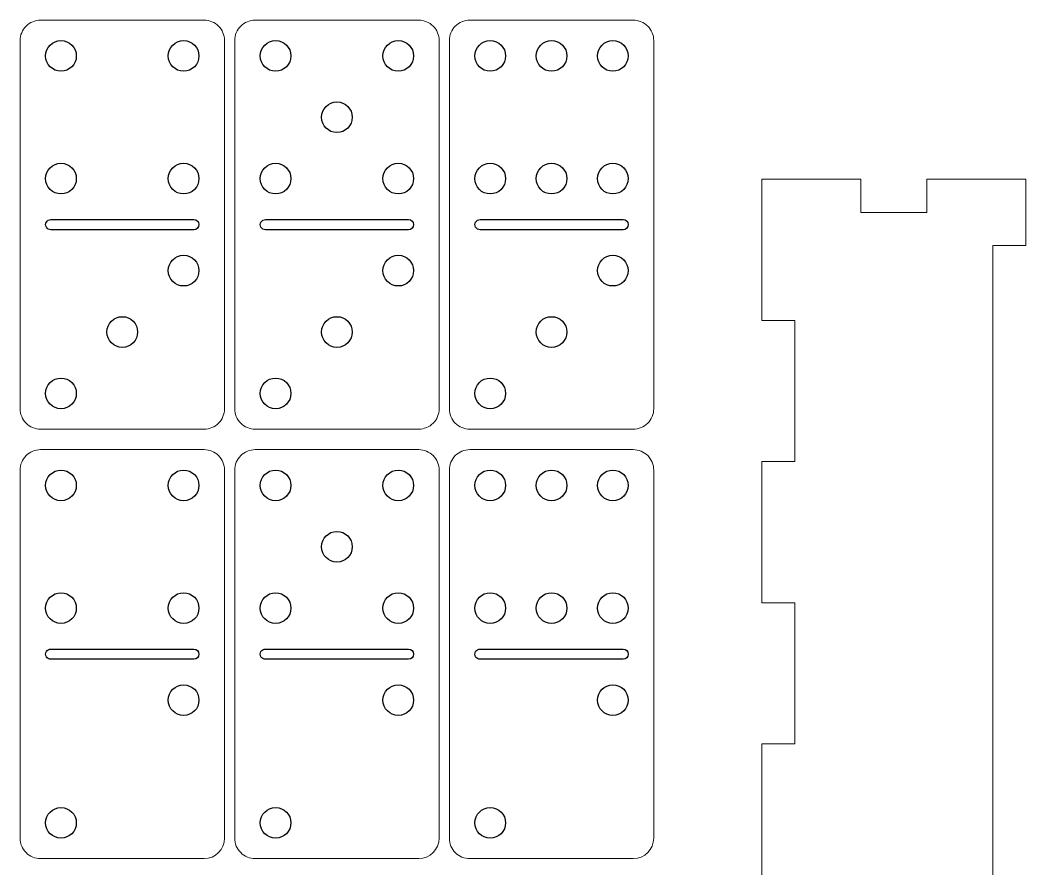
# Model space of a CAD drawing. Header units: centimetres. Extents: x -30.3 to -12, y -16.2 to 22.8.
# Drawn here: x -21.86 to -12.02, y 14.41 to 22.71 of the extents above; entities that cross this region are included whole.
import ezdxf

# ---------------------------------------------------------------- set-up
doc = ezdxf.new("R2010")
doc.units = ezdxf.units.CM
doc.header["$MEASUREMENT"] = 0
doc.layers.add('Default', color=7, linetype='Continuous')
doc.layers.add('Layer 1', color=7, linetype='Continuous')

msp = doc.modelspace()

# ---------------------------------------------------------------- linework, layer by layer
at = {"layer": 'Default', "lineweight": 9}
for points in [[(-21.65994, 22.71329), (-21.71299, 22.71329), (-21.76386, 22.69222), (-21.80137, 22.65472), (-21.80137, 22.65472), (-21.83887, 22.61721), (-21.85995, 22.56634), (-21.85995, 22.51329)], [(-19.85995, 22.51329), (-19.85995, 22.56634), (-19.88102, 22.61721), (-19.91852, 22.65472), (-19.91852, 22.65472), (-19.95603, 22.69222), (-20.0069, 22.71329), (-20.05995, 22.71329)], [(-19.55995, 22.71329), (-19.61299, 22.71329), (-19.66386, 22.69222), (-19.70137, 22.65472), (-19.70137, 22.65472), (-19.73887, 22.61721), (-19.75995, 22.56634), (-19.75995, 22.51329)], [(-17.75995, 22.51329), (-17.75995, 22.56634), (-17.78102, 22.61721), (-17.81852, 22.65472), (-17.81852, 22.65472), (-17.85603, 22.69222), (-17.9069, 22.71329), (-17.95995, 22.71329)], [(-17.45995, 22.71329), (-17.51299, 22.71329), (-17.56386, 22.69222), (-17.60137, 22.65472), (-17.60137, 22.65472), (-17.63887, 22.61721), (-17.65995, 22.56634), (-17.65995, 22.51329)], [(-15.65995, 22.51329), (-15.65995, 22.56634), (-15.68102, 22.61721), (-15.71852, 22.65472), (-15.71852, 22.65472), (-15.75603, 22.69222), (-15.8069, 22.71329), (-15.85995, 22.71329)], [(-21.85995, 18.9133), (-21.85995, 18.86026), (-21.83887, 18.80939), (-21.80137, 18.77188), (-21.80137, 18.77188), (-21.76386, 18.73438), (-21.71299, 18.7133), (-21.65994, 18.7133)], [(-20.05995, 18.7133), (-20.0069, 18.7133), (-19.95603, 18.73438), (-19.91852, 18.77188), (-19.91852, 18.77188), (-19.88102, 18.80939), (-19.85995, 18.86026), (-19.85995, 18.9133)], [(-19.75995, 18.9133), (-19.75995, 18.86026), (-19.73887, 18.80939), (-19.70137, 18.77188), (-19.70137, 18.77188), (-19.66386, 18.73438), (-19.61299, 18.7133), (-19.55995, 18.7133)], [(-17.95995, 18.7133), (-17.9069, 18.7133), (-17.85603, 18.73438), (-17.81852, 18.77188), (-17.81852, 18.77188), (-17.78102, 18.80939), (-17.75995, 18.86026), (-17.75995, 18.9133)], [(-17.65995, 18.9133), (-17.65995, 18.86026), (-17.63887, 18.80939), (-17.60137, 18.77188), (-17.60137, 18.77188), (-17.56386, 18.73438), (-17.51299, 18.7133), (-17.45995, 18.7133)], [(-15.85995, 18.7133), (-15.8069, 18.7133), (-15.75603, 18.73438), (-15.71852, 18.77188), (-15.71852, 18.77188), (-15.68102, 18.80939), (-15.65995, 18.86026), (-15.65995, 18.9133)], [(-21.65994, 18.5133), (-21.71299, 18.5133), (-21.76386, 18.49223), (-21.80137, 18.45473), (-21.80137, 18.45473), (-21.83887, 18.41722), (-21.85995, 18.36635), (-21.85995, 18.3133)], [(-19.85995, 18.3133), (-19.85995, 18.36635), (-19.88102, 18.41722), (-19.91852, 18.45473), (-19.91852, 18.45473), (-19.95603, 18.49223), (-20.0069, 18.5133), (-20.05995, 18.5133)], [(-19.55995, 18.5133), (-19.61299, 18.5133), (-19.66386, 18.49223), (-19.70137, 18.45473), (-19.70137, 18.45473), (-19.73887, 18.41722), (-19.75995, 18.36635), (-19.75995, 18.3133)], [(-17.75995, 18.3133), (-17.75995, 18.36635), (-17.78102, 18.41722), (-17.81852, 18.45473), (-17.81852, 18.45473), (-17.85603, 18.49223), (-17.9069, 18.5133), (-17.95995, 18.5133)], [(-17.45995, 18.5133), (-17.51299, 18.5133), (-17.56386, 18.49223), (-17.60137, 18.45473), (-17.60137, 18.45473), (-17.63887, 18.41722), (-17.65995, 18.36635), (-17.65995, 18.3133)], [(-15.65995, 18.3133), (-15.65995, 18.36635), (-15.68102, 18.41722), (-15.71852, 18.45473), (-15.71852, 18.45473), (-15.75603, 18.49223), (-15.8069, 18.5133), (-15.85995, 18.5133)], [(-21.85995, 14.7133), (-21.85995, 14.66026), (-21.83887, 14.60939), (-21.80137, 14.57188), (-21.80137, 14.57188), (-21.76386, 14.53438), (-21.71299, 14.5133), (-21.65994, 14.5133)], [(-19.75995, 14.7133), (-19.75995, 14.66026), (-19.73887, 14.60939), (-19.70137, 14.57188), (-19.70137, 14.57188), (-19.66386, 14.53438), (-19.61299, 14.5133), (-19.55995, 14.5133)], [(-17.65995, 14.7133), (-17.65995, 14.66026), (-17.63887, 14.60939), (-17.60137, 14.57188), (-17.60137, 14.57188), (-17.56386, 14.53438), (-17.51299, 14.5133), (-17.45995, 14.5133)]]:
    msp.add_open_spline(points, degree=3, knots=[0, 0, 0, 0, 0.3333333, 0.3333333, 0.3333333, 0.3333333, 1, 1, 1, 1], dxfattribs=at)
for points in [[(-21.85994, 18.9133), (-21.85994, 18.9133), (-21.85994, 22.51329), (-21.85994, 22.51329)], [(-19.85995, 22.51329), (-19.85995, 22.51329), (-19.85995, 18.9133), (-19.85995, 18.9133)], [(-19.75995, 18.9133), (-19.75995, 18.9133), (-19.75995, 22.51329), (-19.75995, 22.51329)], [(-17.75995, 22.51329), (-17.75995, 22.51329), (-17.75995, 18.9133), (-17.75995, 18.9133)], [(-17.65995, 18.9133), (-17.65995, 18.9133), (-17.65995, 22.51329), (-17.65995, 22.51329)], [(-15.65995, 22.51329), (-15.65995, 22.51329), (-15.65995, 18.9133), (-15.65995, 18.9133)], [(-20.05995, 18.7133), (-20.05995, 18.7133), (-21.65994, 18.7133), (-21.65994, 18.7133)], [(-17.95995, 18.7133), (-17.95995, 18.7133), (-19.55995, 18.7133), (-19.55995, 18.7133)], [(-15.85995, 18.7133), (-15.85995, 18.7133), (-17.45995, 18.7133), (-17.45995, 18.7133)], [(-21.65994, 18.5133), (-21.65994, 18.5133), (-20.05995, 18.5133), (-20.05995, 18.5133)], [(-19.55995, 18.5133), (-19.55995, 18.5133), (-17.95995, 18.5133), (-17.95995, 18.5133)], [(-17.45995, 18.5133), (-17.45995, 18.5133), (-15.85995, 18.5133), (-15.85995, 18.5133)], [(-21.85994, 14.7133), (-21.85994, 14.7133), (-21.85994, 18.3133), (-21.85994, 18.3133)], [(-19.85995, 18.3133), (-19.85995, 18.3133), (-19.85995, 14.7133), (-19.85995, 14.7133)], [(-19.75995, 14.7133), (-19.75995, 14.7133), (-19.75995, 18.3133), (-19.75995, 18.3133)], [(-17.75995, 18.3133), (-17.75995, 18.3133), (-17.75995, 14.7133), (-17.75995, 14.7133)], [(-17.65995, 14.7133), (-17.65995, 14.7133), (-17.65995, 18.3133), (-17.65995, 18.3133)], [(-15.65995, 18.3133), (-15.65995, 18.3133), (-15.65995, 14.7133), (-15.65995, 14.7133)], [(-20.05995, 14.5133), (-19.94949, 14.5133), (-19.85995, 14.60285), (-19.85995, 14.7133)], [(-17.95995, 14.5133), (-17.84949, 14.5133), (-17.75995, 14.60285), (-17.75995, 14.7133)], [(-15.85995, 14.5133), (-15.74949, 14.5133), (-15.65995, 14.60285), (-15.65995, 14.7133)], [(-20.05995, 14.5133), (-20.05995, 14.5133), (-21.65994, 14.5133), (-21.65994, 14.5133)], [(-17.95995, 14.5133), (-17.95995, 14.5133), (-19.55995, 14.5133), (-19.55995, 14.5133)], [(-15.85995, 14.5133), (-15.85995, 14.5133), (-17.45995, 14.5133), (-17.45995, 14.5133)]]:
    msp.add_open_spline(points, degree=3, dxfattribs=at)
at = {"layer": 'Layer 1', "color": 250, "lineweight": 9}
for points in [[(-21.65994, 22.71329), (-21.65994, 22.71329), (-20.15994, 22.71329), (-20.15994, 22.71329)], [(-20.15994, 22.71329), (-20.15994, 22.71329), (-20.05995, 22.71329), (-20.05995, 22.71329)], [(-19.55995, 22.71329), (-19.55995, 22.71329), (-17.95995, 22.71329), (-17.95995, 22.71329)], [(-17.45995, 22.71329), (-17.45995, 22.71329), (-15.85995, 22.71329), (-15.85995, 22.71329)]]:
    msp.add_open_spline(points, degree=3, dxfattribs=at)
at = {"layer": 'Layer 1', "color": 250}
for points, knots in [([(-21.60994, 22.3633), (-21.60995, 22.28045), (-21.54279, 22.2133), (-21.45995, 22.21329), (-21.45995, 22.21329), (-21.3771, 22.21329), (-21.30995, 22.28045), (-21.30994, 22.36329), (-21.30994, 22.36329), (-21.30994, 22.44614), (-21.3771, 22.51329), (-21.45994, 22.51329), (-21.45994, 22.51329), (-21.54279, 22.5133), (-21.60994, 22.44614), (-21.60994, 22.3633)], [0, 0, 0, 0, 0.2, 0.2, 0.2, 0.2, 0.4, 0.4, 0.4, 0.4, 0.6, 0.6, 0.6, 0.6, 1, 1, 1, 1]), ([(-20.40994, 22.3633), (-20.40995, 22.28045), (-20.34279, 22.2133), (-20.25995, 22.21329), (-20.25995, 22.21329), (-20.1771, 22.21329), (-20.10995, 22.28045), (-20.10995, 22.36329), (-20.10995, 22.36329), (-20.10995, 22.44614), (-20.1771, 22.51329), (-20.25994, 22.51329), (-20.25994, 22.51329), (-20.34279, 22.5133), (-20.40994, 22.44614), (-20.40994, 22.3633)], [0, 0, 0, 0, 0.2, 0.2, 0.2, 0.2, 0.4, 0.4, 0.4, 0.4, 0.6, 0.6, 0.6, 0.6, 1, 1, 1, 1]), ([(-19.50994, 22.3633), (-19.50995, 22.28045), (-19.44279, 22.2133), (-19.35995, 22.21329), (-19.35995, 22.21329), (-19.2771, 22.21329), (-19.20995, 22.28045), (-19.20995, 22.36329), (-19.20995, 22.36329), (-19.20995, 22.44614), (-19.2771, 22.51329), (-19.35994, 22.51329), (-19.35994, 22.51329), (-19.44279, 22.5133), (-19.50994, 22.44614), (-19.50994, 22.3633)], [0, 0, 0, 0, 0.2, 0.2, 0.2, 0.2, 0.4, 0.4, 0.4, 0.4, 0.6, 0.6, 0.6, 0.6, 1, 1, 1, 1]), ([(-18.30994, 22.3633), (-18.30995, 22.28045), (-18.24279, 22.2133), (-18.15995, 22.21329), (-18.15995, 22.21329), (-18.0771, 22.21329), (-18.00995, 22.28045), (-18.00995, 22.36329), (-18.00995, 22.36329), (-18.00995, 22.44614), (-18.0771, 22.51329), (-18.15994, 22.51329), (-18.15994, 22.51329), (-18.24279, 22.5133), (-18.30994, 22.44614), (-18.30994, 22.3633)], [0, 0, 0, 0, 0.2, 0.2, 0.2, 0.2, 0.4, 0.4, 0.4, 0.4, 0.6, 0.6, 0.6, 0.6, 1, 1, 1, 1]), ([(-17.40994, 22.3633), (-17.40995, 22.28045), (-17.34279, 22.2133), (-17.25995, 22.21329), (-17.25995, 22.21329), (-17.1771, 22.21329), (-17.10995, 22.28045), (-17.10995, 22.36329), (-17.10995, 22.36329), (-17.10995, 22.44614), (-17.1771, 22.51329), (-17.25994, 22.51329), (-17.25994, 22.51329), (-17.34279, 22.5133), (-17.40994, 22.44614), (-17.40994, 22.3633)], [0, 0, 0, 0, 0.2, 0.2, 0.2, 0.2, 0.4, 0.4, 0.4, 0.4, 0.6, 0.6, 0.6, 0.6, 1, 1, 1, 1]), ([(-16.80994, 22.3633), (-16.80995, 22.28045), (-16.74279, 22.2133), (-16.65995, 22.21329), (-16.65995, 22.21329), (-16.5771, 22.21329), (-16.50995, 22.28045), (-16.50995, 22.36329), (-16.50995, 22.36329), (-16.50995, 22.44614), (-16.5771, 22.51329), (-16.65994, 22.51329), (-16.65994, 22.51329), (-16.74279, 22.5133), (-16.80994, 22.44614), (-16.80994, 22.3633)], [0, 0, 0, 0, 0.2, 0.2, 0.2, 0.2, 0.4, 0.4, 0.4, 0.4, 0.6, 0.6, 0.6, 0.6, 1, 1, 1, 1]), ([(-16.20994, 22.3633), (-16.20995, 22.28045), (-16.14279, 22.2133), (-16.05995, 22.21329), (-16.05995, 22.21329), (-15.9771, 22.21329), (-15.90995, 22.28045), (-15.90995, 22.36329), (-15.90995, 22.36329), (-15.90995, 22.44614), (-15.9771, 22.51329), (-16.05994, 22.51329), (-16.05994, 22.51329), (-16.14279, 22.5133), (-16.20994, 22.44614), (-16.20994, 22.3633)], [0, 0, 0, 0, 0.2, 0.2, 0.2, 0.2, 0.4, 0.4, 0.4, 0.4, 0.6, 0.6, 0.6, 0.6, 1, 1, 1, 1]), ([(-18.90994, 21.7633), (-18.90995, 21.68045), (-18.84279, 21.6133), (-18.75995, 21.61329), (-18.75995, 21.61329), (-18.6771, 21.61329), (-18.60995, 21.68045), (-18.60995, 21.76329), (-18.60995, 21.76329), (-18.60995, 21.84614), (-18.6771, 21.91329), (-18.75994, 21.91329), (-18.75994, 21.91329), (-18.84279, 21.9133), (-18.90994, 21.84614), (-18.90994, 21.7633)], [0, 0, 0, 0, 0.2, 0.2, 0.2, 0.2, 0.4, 0.4, 0.4, 0.4, 0.6, 0.6, 0.6, 0.6, 1, 1, 1, 1]), ([(-21.60994, 21.1633), (-21.60995, 21.08045), (-21.54279, 21.0133), (-21.45995, 21.01329), (-21.45995, 21.01329), (-21.3771, 21.01329), (-21.30995, 21.08045), (-21.30994, 21.16329), (-21.30994, 21.16329), (-21.30994, 21.24614), (-21.3771, 21.31329), (-21.45994, 21.31329), (-21.45994, 21.31329), (-21.54279, 21.3133), (-21.60994, 21.24614), (-21.60994, 21.1633)], [0, 0, 0, 0, 0.2, 0.2, 0.2, 0.2, 0.4, 0.4, 0.4, 0.4, 0.6, 0.6, 0.6, 0.6, 1, 1, 1, 1]), ([(-20.40994, 21.1633), (-20.40995, 21.08045), (-20.34279, 21.0133), (-20.25995, 21.01329), (-20.25995, 21.01329), (-20.1771, 21.01329), (-20.10995, 21.08045), (-20.10995, 21.16329), (-20.10995, 21.16329), (-20.10995, 21.24614), (-20.1771, 21.31329), (-20.25994, 21.31329), (-20.25994, 21.31329), (-20.34279, 21.3133), (-20.40994, 21.24614), (-20.40994, 21.1633)], [0, 0, 0, 0, 0.2, 0.2, 0.2, 0.2, 0.4, 0.4, 0.4, 0.4, 0.6, 0.6, 0.6, 0.6, 1, 1, 1, 1]), ([(-19.50994, 21.1633), (-19.50995, 21.08045), (-19.44279, 21.0133), (-19.35995, 21.01329), (-19.35995, 21.01329), (-19.2771, 21.01329), (-19.20995, 21.08045), (-19.20995, 21.16329), (-19.20995, 21.16329), (-19.20995, 21.24614), (-19.2771, 21.31329), (-19.35994, 21.31329), (-19.35994, 21.31329), (-19.44279, 21.3133), (-19.50994, 21.24614), (-19.50994, 21.1633)], [0, 0, 0, 0, 0.2, 0.2, 0.2, 0.2, 0.4, 0.4, 0.4, 0.4, 0.6, 0.6, 0.6, 0.6, 1, 1, 1, 1]), ([(-18.30994, 21.1633), (-18.30995, 21.08045), (-18.24279, 21.0133), (-18.15995, 21.01329), (-18.15995, 21.01329), (-18.0771, 21.01329), (-18.00995, 21.08045), (-18.00995, 21.16329), (-18.00995, 21.16329), (-18.00995, 21.24614), (-18.0771, 21.31329), (-18.15994, 21.31329), (-18.15994, 21.31329), (-18.24279, 21.3133), (-18.30994, 21.24614), (-18.30994, 21.1633)], [0, 0, 0, 0, 0.2, 0.2, 0.2, 0.2, 0.4, 0.4, 0.4, 0.4, 0.6, 0.6, 0.6, 0.6, 1, 1, 1, 1]), ([(-17.40994, 21.1633), (-17.40995, 21.08045), (-17.34279, 21.0133), (-17.25995, 21.01329), (-17.25995, 21.01329), (-17.1771, 21.01329), (-17.10995, 21.08045), (-17.10995, 21.16329), (-17.10995, 21.16329), (-17.10995, 21.24614), (-17.1771, 21.31329), (-17.25994, 21.31329), (-17.25994, 21.31329), (-17.34279, 21.3133), (-17.40994, 21.24614), (-17.40994, 21.1633)], [0, 0, 0, 0, 0.2, 0.2, 0.2, 0.2, 0.4, 0.4, 0.4, 0.4, 0.6, 0.6, 0.6, 0.6, 1, 1, 1, 1]), ([(-16.80994, 21.1633), (-16.80995, 21.08045), (-16.74279, 21.0133), (-16.65995, 21.01329), (-16.65995, 21.01329), (-16.5771, 21.01329), (-16.50995, 21.08045), (-16.50995, 21.16329), (-16.50995, 21.16329), (-16.50995, 21.24614), (-16.5771, 21.31329), (-16.65994, 21.31329), (-16.65994, 21.31329), (-16.74279, 21.3133), (-16.80994, 21.24614), (-16.80994, 21.1633)], [0, 0, 0, 0, 0.2, 0.2, 0.2, 0.2, 0.4, 0.4, 0.4, 0.4, 0.6, 0.6, 0.6, 0.6, 1, 1, 1, 1]), ([(-16.20994, 21.1633), (-16.20995, 21.08045), (-16.14279, 21.0133), (-16.05995, 21.01329), (-16.05995, 21.01329), (-15.9771, 21.01329), (-15.90995, 21.08045), (-15.90995, 21.16329), (-15.90995, 21.16329), (-15.90995, 21.24614), (-15.9771, 21.31329), (-16.05994, 21.31329), (-16.05994, 21.31329), (-16.14279, 21.3133), (-16.20994, 21.24614), (-16.20994, 21.1633)], [0, 0, 0, 0, 0.2, 0.2, 0.2, 0.2, 0.4, 0.4, 0.4, 0.4, 0.6, 0.6, 0.6, 0.6, 1, 1, 1, 1]), ([(-21.55994, 20.6633), (-21.55994, 20.6633), (-20.15995, 20.6633), (-20.15995, 20.6633), (-20.15995, 20.6633), (-20.13233, 20.6633), (-20.10995, 20.68569), (-20.10995, 20.7133), (-20.10995, 20.7133), (-20.10994, 20.74091), (-20.13233, 20.76329), (-20.15995, 20.76329), (-20.15995, 20.76329), (-20.15995, 20.76329), (-21.55994, 20.76329), (-21.55994, 20.76329), (-21.55994, 20.76329), (-21.57781, 20.76329), (-21.59431, 20.75377), (-21.60325, 20.73829), (-21.60325, 20.73829), (-21.61218, 20.72282), (-21.61218, 20.70378), (-21.60325, 20.6883), (-21.60325, 20.6883), (-21.59431, 20.67283), (-21.57781, 20.6633), (-21.55994, 20.6633)], [0, 0, 0, 0, 0.125, 0.125, 0.125, 0.125, 0.25, 0.25, 0.25, 0.25, 0.375, 0.375, 0.375, 0.375, 0.5, 0.5, 0.5, 0.5, 0.625, 0.625, 0.625, 0.625, 0.75, 0.75, 0.75, 0.75, 1, 1, 1, 1]), ([(-19.45995, 20.6633), (-19.45995, 20.6633), (-18.05995, 20.6633), (-18.05995, 20.6633), (-18.05995, 20.6633), (-18.03233, 20.6633), (-18.00995, 20.68569), (-18.00995, 20.7133), (-18.00995, 20.7133), (-18.00994, 20.74091), (-18.03233, 20.76329), (-18.05995, 20.76329), (-18.05995, 20.76329), (-18.05995, 20.76329), (-19.45995, 20.76329), (-19.45995, 20.76329), (-19.45995, 20.76329), (-19.47781, 20.76329), (-19.49431, 20.75377), (-19.50325, 20.73829), (-19.50325, 20.73829), (-19.51218, 20.72282), (-19.51218, 20.70378), (-19.50325, 20.6883), (-19.50325, 20.6883), (-19.49431, 20.67283), (-19.47781, 20.6633), (-19.45995, 20.6633)], [0, 0, 0, 0, 0.125, 0.125, 0.125, 0.125, 0.25, 0.25, 0.25, 0.25, 0.375, 0.375, 0.375, 0.375, 0.5, 0.5, 0.5, 0.5, 0.625, 0.625, 0.625, 0.625, 0.75, 0.75, 0.75, 0.75, 1, 1, 1, 1]), ([(-17.35995, 20.6633), (-17.35995, 20.6633), (-15.95995, 20.6633), (-15.95995, 20.6633), (-15.95995, 20.6633), (-15.93233, 20.6633), (-15.90995, 20.68569), (-15.90995, 20.7133), (-15.90995, 20.7133), (-15.90994, 20.74091), (-15.93233, 20.76329), (-15.95995, 20.76329), (-15.95995, 20.76329), (-15.95995, 20.76329), (-17.35995, 20.76329), (-17.35995, 20.76329), (-17.35995, 20.76329), (-17.37781, 20.76329), (-17.39431, 20.75377), (-17.40325, 20.73829), (-17.40325, 20.73829), (-17.41218, 20.72282), (-17.41218, 20.70378), (-17.40325, 20.6883), (-17.40325, 20.6883), (-17.39431, 20.67283), (-17.37781, 20.6633), (-17.35995, 20.6633)], [0, 0, 0, 0, 0.125, 0.125, 0.125, 0.125, 0.25, 0.25, 0.25, 0.25, 0.375, 0.375, 0.375, 0.375, 0.5, 0.5, 0.5, 0.5, 0.625, 0.625, 0.625, 0.625, 0.75, 0.75, 0.75, 0.75, 1, 1, 1, 1]), ([(-20.40994, 20.26331), (-20.40995, 20.18046), (-20.34279, 20.11331), (-20.25995, 20.1133), (-20.25995, 20.1133), (-20.1771, 20.1133), (-20.10995, 20.18046), (-20.10995, 20.2633), (-20.10995, 20.2633), (-20.10995, 20.34615), (-20.1771, 20.4133), (-20.25994, 20.4133), (-20.25994, 20.4133), (-20.34279, 20.41331), (-20.40994, 20.34615), (-20.40994, 20.26331)], [0, 0, 0, 0, 0.2, 0.2, 0.2, 0.2, 0.4, 0.4, 0.4, 0.4, 0.6, 0.6, 0.6, 0.6, 1, 1, 1, 1]), ([(-18.30994, 20.26331), (-18.30995, 20.18046), (-18.24279, 20.11331), (-18.15995, 20.1133), (-18.15995, 20.1133), (-18.0771, 20.1133), (-18.00995, 20.18046), (-18.00995, 20.2633), (-18.00995, 20.2633), (-18.00995, 20.34615), (-18.0771, 20.4133), (-18.15994, 20.4133), (-18.15994, 20.4133), (-18.24279, 20.41331), (-18.30994, 20.34615), (-18.30994, 20.26331)], [0, 0, 0, 0, 0.2, 0.2, 0.2, 0.2, 0.4, 0.4, 0.4, 0.4, 0.6, 0.6, 0.6, 0.6, 1, 1, 1, 1]), ([(-16.20994, 20.26331), (-16.20995, 20.18046), (-16.14279, 20.11331), (-16.05995, 20.1133), (-16.05995, 20.1133), (-15.9771, 20.1133), (-15.90995, 20.18046), (-15.90995, 20.2633), (-15.90995, 20.2633), (-15.90995, 20.34615), (-15.9771, 20.4133), (-16.05994, 20.4133), (-16.05994, 20.4133), (-16.14279, 20.41331), (-16.20994, 20.34615), (-16.20994, 20.26331)], [0, 0, 0, 0, 0.2, 0.2, 0.2, 0.2, 0.4, 0.4, 0.4, 0.4, 0.6, 0.6, 0.6, 0.6, 1, 1, 1, 1]), ([(-21.00994, 19.66331), (-21.00995, 19.58046), (-20.94279, 19.51331), (-20.85995, 19.5133), (-20.85995, 19.5133), (-20.7771, 19.5133), (-20.70995, 19.58046), (-20.70994, 19.6633), (-20.70994, 19.6633), (-20.70994, 19.74615), (-20.7771, 19.8133), (-20.85994, 19.8133), (-20.85994, 19.8133), (-20.94279, 19.81331), (-21.00994, 19.74615), (-21.00994, 19.66331)], [0, 0, 0, 0, 0.2, 0.2, 0.2, 0.2, 0.4, 0.4, 0.4, 0.4, 0.6, 0.6, 0.6, 0.6, 1, 1, 1, 1]), ([(-18.90994, 19.66331), (-18.90995, 19.58046), (-18.84279, 19.51331), (-18.75995, 19.5133), (-18.75995, 19.5133), (-18.6771, 19.5133), (-18.60995, 19.58046), (-18.60995, 19.6633), (-18.60995, 19.6633), (-18.60995, 19.74615), (-18.6771, 19.8133), (-18.75994, 19.8133), (-18.75994, 19.8133), (-18.84279, 19.81331), (-18.90994, 19.74615), (-18.90994, 19.66331)], [0, 0, 0, 0, 0.2, 0.2, 0.2, 0.2, 0.4, 0.4, 0.4, 0.4, 0.6, 0.6, 0.6, 0.6, 1, 1, 1, 1]), ([(-16.80994, 19.66331), (-16.80995, 19.58046), (-16.74279, 19.51331), (-16.65995, 19.5133), (-16.65995, 19.5133), (-16.5771, 19.5133), (-16.50995, 19.58046), (-16.50995, 19.6633), (-16.50995, 19.6633), (-16.50995, 19.74615), (-16.5771, 19.8133), (-16.65994, 19.8133), (-16.65994, 19.8133), (-16.74279, 19.81331), (-16.80994, 19.74615), (-16.80994, 19.66331)], [0, 0, 0, 0, 0.2, 0.2, 0.2, 0.2, 0.4, 0.4, 0.4, 0.4, 0.6, 0.6, 0.6, 0.6, 1, 1, 1, 1]), ([(-21.45994, 19.2133), (-21.54279, 19.21331), (-21.60994, 19.14615), (-21.60994, 19.06331), (-21.60994, 19.06331), (-21.60995, 18.98046), (-21.54279, 18.91331), (-21.45995, 18.9133), (-21.45995, 18.9133), (-21.3771, 18.9133), (-21.30995, 18.98046), (-21.30994, 19.0633), (-21.30994, 19.0633), (-21.30994, 19.14615), (-21.3771, 19.2133), (-21.45994, 19.2133)], [0, 0, 0, 0, 0.2, 0.2, 0.2, 0.2, 0.4, 0.4, 0.4, 0.4, 0.6, 0.6, 0.6, 0.6, 1, 1, 1, 1]), ([(-19.50994, 19.06331), (-19.50995, 18.98046), (-19.44279, 18.91331), (-19.35995, 18.9133), (-19.35995, 18.9133), (-19.2771, 18.9133), (-19.20995, 18.98046), (-19.20995, 19.0633), (-19.20995, 19.0633), (-19.20995, 19.14615), (-19.2771, 19.2133), (-19.35994, 19.2133), (-19.35994, 19.2133), (-19.44279, 19.21331), (-19.50994, 19.14615), (-19.50994, 19.06331)], [0, 0, 0, 0, 0.2, 0.2, 0.2, 0.2, 0.4, 0.4, 0.4, 0.4, 0.6, 0.6, 0.6, 0.6, 1, 1, 1, 1]), ([(-17.40994, 19.06331), (-17.40995, 18.98046), (-17.34279, 18.91331), (-17.25995, 18.9133), (-17.25995, 18.9133), (-17.1771, 18.9133), (-17.10995, 18.98046), (-17.10995, 19.0633), (-17.10995, 19.0633), (-17.10995, 19.14615), (-17.1771, 19.2133), (-17.25994, 19.2133), (-17.25994, 19.2133), (-17.34279, 19.21331), (-17.40994, 19.14615), (-17.40994, 19.06331)], [0, 0, 0, 0, 0.2, 0.2, 0.2, 0.2, 0.4, 0.4, 0.4, 0.4, 0.6, 0.6, 0.6, 0.6, 1, 1, 1, 1]), ([(-21.60994, 18.16331), (-21.60995, 18.08046), (-21.54279, 18.01331), (-21.45995, 18.0133), (-21.45995, 18.0133), (-21.3771, 18.0133), (-21.30995, 18.08046), (-21.30994, 18.1633), (-21.30994, 18.1633), (-21.30994, 18.24615), (-21.3771, 18.3133), (-21.45994, 18.3133), (-21.45994, 18.3133), (-21.54279, 18.31331), (-21.60994, 18.24615), (-21.60994, 18.16331)], [0, 0, 0, 0, 0.2, 0.2, 0.2, 0.2, 0.4, 0.4, 0.4, 0.4, 0.6, 0.6, 0.6, 0.6, 1, 1, 1, 1]), ([(-20.40994, 18.16331), (-20.40995, 18.08046), (-20.34279, 18.01331), (-20.25995, 18.0133), (-20.25995, 18.0133), (-20.1771, 18.0133), (-20.10995, 18.08046), (-20.10995, 18.1633), (-20.10995, 18.1633), (-20.10995, 18.24615), (-20.1771, 18.3133), (-20.25994, 18.3133), (-20.25994, 18.3133), (-20.34279, 18.31331), (-20.40994, 18.24615), (-20.40994, 18.16331)], [0, 0, 0, 0, 0.2, 0.2, 0.2, 0.2, 0.4, 0.4, 0.4, 0.4, 0.6, 0.6, 0.6, 0.6, 1, 1, 1, 1]), ([(-19.50994, 18.16331), (-19.50995, 18.08046), (-19.44279, 18.01331), (-19.35995, 18.0133), (-19.35995, 18.0133), (-19.2771, 18.0133), (-19.20995, 18.08046), (-19.20995, 18.1633), (-19.20995, 18.1633), (-19.20995, 18.24615), (-19.2771, 18.3133), (-19.35994, 18.3133), (-19.35994, 18.3133), (-19.44279, 18.31331), (-19.50994, 18.24615), (-19.50994, 18.16331)], [0, 0, 0, 0, 0.2, 0.2, 0.2, 0.2, 0.4, 0.4, 0.4, 0.4, 0.6, 0.6, 0.6, 0.6, 1, 1, 1, 1]), ([(-18.15994, 18.3133), (-18.24279, 18.31331), (-18.30994, 18.24615), (-18.30994, 18.16331), (-18.30994, 18.16331), (-18.30995, 18.08046), (-18.24279, 18.01331), (-18.15995, 18.0133), (-18.15995, 18.0133), (-18.0771, 18.0133), (-18.00995, 18.08046), (-18.00995, 18.1633), (-18.00995, 18.1633), (-18.00995, 18.24615), (-18.0771, 18.3133), (-18.15994, 18.3133)], [0, 0, 0, 0, 0.2, 0.2, 0.2, 0.2, 0.4, 0.4, 0.4, 0.4, 0.6, 0.6, 0.6, 0.6, 1, 1, 1, 1]), ([(-17.40994, 18.16331), (-17.40995, 18.08046), (-17.34279, 18.01331), (-17.25995, 18.0133), (-17.25995, 18.0133), (-17.1771, 18.0133), (-17.10995, 18.08046), (-17.10995, 18.1633), (-17.10995, 18.1633), (-17.10995, 18.24615), (-17.1771, 18.3133), (-17.25994, 18.3133), (-17.25994, 18.3133), (-17.34279, 18.31331), (-17.40994, 18.24615), (-17.40994, 18.16331)], [0, 0, 0, 0, 0.2, 0.2, 0.2, 0.2, 0.4, 0.4, 0.4, 0.4, 0.6, 0.6, 0.6, 0.6, 1, 1, 1, 1]), ([(-16.65994, 18.3133), (-16.74279, 18.31331), (-16.80994, 18.24615), (-16.80994, 18.16331), (-16.80994, 18.16331), (-16.80995, 18.08046), (-16.74279, 18.01331), (-16.65995, 18.0133), (-16.65995, 18.0133), (-16.5771, 18.0133), (-16.50995, 18.08046), (-16.50995, 18.1633), (-16.50995, 18.1633), (-16.50995, 18.24615), (-16.5771, 18.3133), (-16.65994, 18.3133)], [0, 0, 0, 0, 0.2, 0.2, 0.2, 0.2, 0.4, 0.4, 0.4, 0.4, 0.6, 0.6, 0.6, 0.6, 1, 1, 1, 1]), ([(-16.20994, 18.16331), (-16.20995, 18.08046), (-16.14279, 18.01331), (-16.05995, 18.0133), (-16.05995, 18.0133), (-15.9771, 18.0133), (-15.90995, 18.08046), (-15.90995, 18.1633), (-15.90995, 18.1633), (-15.90995, 18.24615), (-15.9771, 18.3133), (-16.05994, 18.3133), (-16.05994, 18.3133), (-16.14279, 18.31331), (-16.20994, 18.24615), (-16.20994, 18.16331)], [0, 0, 0, 0, 0.2, 0.2, 0.2, 0.2, 0.4, 0.4, 0.4, 0.4, 0.6, 0.6, 0.6, 0.6, 1, 1, 1, 1]), ([(-18.90994, 17.56331), (-18.90995, 17.48046), (-18.84279, 17.41331), (-18.75995, 17.4133), (-18.75995, 17.4133), (-18.6771, 17.4133), (-18.60995, 17.48046), (-18.60995, 17.5633), (-18.60995, 17.5633), (-18.60995, 17.64615), (-18.6771, 17.7133), (-18.75994, 17.7133), (-18.75994, 17.7133), (-18.84279, 17.71331), (-18.90994, 17.64615), (-18.90994, 17.56331)], [0, 0, 0, 0, 0.2, 0.2, 0.2, 0.2, 0.4, 0.4, 0.4, 0.4, 0.6, 0.6, 0.6, 0.6, 1, 1, 1, 1]), ([(-21.60994, 16.96331), (-21.60995, 16.88046), (-21.54279, 16.81331), (-21.45995, 16.8133), (-21.45995, 16.8133), (-21.3771, 16.8133), (-21.30995, 16.88046), (-21.30994, 16.9633), (-21.30994, 16.9633), (-21.30994, 17.04615), (-21.3771, 17.1133), (-21.45994, 17.1133), (-21.45994, 17.1133), (-21.54279, 17.11331), (-21.60994, 17.04615), (-21.60994, 16.96331)], [0, 0, 0, 0, 0.2, 0.2, 0.2, 0.2, 0.4, 0.4, 0.4, 0.4, 0.6, 0.6, 0.6, 0.6, 1, 1, 1, 1]), ([(-20.40994, 16.96331), (-20.40995, 16.88046), (-20.34279, 16.81331), (-20.25995, 16.8133), (-20.25995, 16.8133), (-20.1771, 16.8133), (-20.10995, 16.88046), (-20.10995, 16.9633), (-20.10995, 16.9633), (-20.10995, 17.04615), (-20.1771, 17.1133), (-20.25994, 17.1133), (-20.25994, 17.1133), (-20.34279, 17.11331), (-20.40994, 17.04615), (-20.40994, 16.96331)], [0, 0, 0, 0, 0.2, 0.2, 0.2, 0.2, 0.4, 0.4, 0.4, 0.4, 0.6, 0.6, 0.6, 0.6, 1, 1, 1, 1]), ([(-19.50994, 16.96331), (-19.50995, 16.88046), (-19.44279, 16.81331), (-19.35995, 16.8133), (-19.35995, 16.8133), (-19.2771, 16.8133), (-19.20995, 16.88046), (-19.20995, 16.9633), (-19.20995, 16.9633), (-19.20995, 17.04615), (-19.2771, 17.1133), (-19.35994, 17.1133), (-19.35994, 17.1133), (-19.44279, 17.11331), (-19.50994, 17.04615), (-19.50994, 16.96331)], [0, 0, 0, 0, 0.2, 0.2, 0.2, 0.2, 0.4, 0.4, 0.4, 0.4, 0.6, 0.6, 0.6, 0.6, 1, 1, 1, 1]), ([(-18.30994, 16.96331), (-18.30995, 16.88046), (-18.24279, 16.81331), (-18.15995, 16.8133), (-18.15995, 16.8133), (-18.0771, 16.8133), (-18.00995, 16.88046), (-18.00995, 16.9633), (-18.00995, 16.9633), (-18.00995, 17.04615), (-18.0771, 17.1133), (-18.15994, 17.1133), (-18.15994, 17.1133), (-18.24279, 17.11331), (-18.30994, 17.04615), (-18.30994, 16.96331)], [0, 0, 0, 0, 0.2, 0.2, 0.2, 0.2, 0.4, 0.4, 0.4, 0.4, 0.6, 0.6, 0.6, 0.6, 1, 1, 1, 1]), ([(-17.40994, 16.96331), (-17.40995, 16.88046), (-17.34279, 16.81331), (-17.25995, 16.8133), (-17.25995, 16.8133), (-17.1771, 16.8133), (-17.10995, 16.88046), (-17.10995, 16.9633), (-17.10995, 16.9633), (-17.10995, 17.04615), (-17.1771, 17.1133), (-17.25994, 17.1133), (-17.25994, 17.1133), (-17.34279, 17.11331), (-17.40994, 17.04615), (-17.40994, 16.96331)], [0, 0, 0, 0, 0.2, 0.2, 0.2, 0.2, 0.4, 0.4, 0.4, 0.4, 0.6, 0.6, 0.6, 0.6, 1, 1, 1, 1]), ([(-16.80994, 16.96331), (-16.80995, 16.88046), (-16.74279, 16.81331), (-16.65995, 16.8133), (-16.65995, 16.8133), (-16.5771, 16.8133), (-16.50995, 16.88046), (-16.50995, 16.9633), (-16.50995, 16.9633), (-16.50995, 17.04615), (-16.5771, 17.1133), (-16.65994, 17.1133), (-16.65994, 17.1133), (-16.74279, 17.11331), (-16.80994, 17.04615), (-16.80994, 16.96331)], [0, 0, 0, 0, 0.2, 0.2, 0.2, 0.2, 0.4, 0.4, 0.4, 0.4, 0.6, 0.6, 0.6, 0.6, 1, 1, 1, 1]), ([(-16.20994, 16.96331), (-16.20995, 16.88046), (-16.14279, 16.81331), (-16.05995, 16.8133), (-16.05995, 16.8133), (-15.9771, 16.8133), (-15.90995, 16.88046), (-15.90995, 16.9633), (-15.90995, 16.9633), (-15.90995, 17.04615), (-15.9771, 17.1133), (-16.05994, 17.1133), (-16.05994, 17.1133), (-16.14279, 17.11331), (-16.20994, 17.04615), (-16.20994, 16.96331)], [0, 0, 0, 0, 0.2, 0.2, 0.2, 0.2, 0.4, 0.4, 0.4, 0.4, 0.6, 0.6, 0.6, 0.6, 1, 1, 1, 1]), ([(-21.55994, 16.4633), (-21.55994, 16.4633), (-20.15995, 16.4633), (-20.15995, 16.4633), (-20.15995, 16.4633), (-20.13233, 16.4633), (-20.10995, 16.48569), (-20.10995, 16.5133), (-20.10995, 16.5133), (-20.10994, 16.54092), (-20.13233, 16.5633), (-20.15995, 16.5633), (-20.15995, 16.5633), (-20.15995, 16.5633), (-21.55994, 16.5633), (-21.55994, 16.5633), (-21.55994, 16.5633), (-21.57781, 16.5633), (-21.59431, 16.55378), (-21.60325, 16.5383), (-21.60325, 16.5383), (-21.61218, 16.52283), (-21.61218, 16.50378), (-21.60325, 16.4883), (-21.60325, 16.4883), (-21.59431, 16.47283), (-21.57781, 16.4633), (-21.55994, 16.4633)], [0, 0, 0, 0, 0.125, 0.125, 0.125, 0.125, 0.25, 0.25, 0.25, 0.25, 0.375, 0.375, 0.375, 0.375, 0.5, 0.5, 0.5, 0.5, 0.625, 0.625, 0.625, 0.625, 0.75, 0.75, 0.75, 0.75, 1, 1, 1, 1]), ([(-19.45995, 16.4633), (-19.45995, 16.4633), (-18.05995, 16.4633), (-18.05995, 16.4633), (-18.05995, 16.4633), (-18.03233, 16.4633), (-18.00995, 16.48569), (-18.00995, 16.5133), (-18.00995, 16.5133), (-18.00994, 16.54092), (-18.03233, 16.5633), (-18.05995, 16.5633), (-18.05995, 16.5633), (-18.05995, 16.5633), (-19.45995, 16.5633), (-19.45995, 16.5633), (-19.45995, 16.5633), (-19.47781, 16.5633), (-19.49431, 16.55378), (-19.50325, 16.5383), (-19.50325, 16.5383), (-19.51218, 16.52283), (-19.51218, 16.50378), (-19.50325, 16.4883), (-19.50325, 16.4883), (-19.49431, 16.47283), (-19.47781, 16.4633), (-19.45995, 16.4633)], [0, 0, 0, 0, 0.125, 0.125, 0.125, 0.125, 0.25, 0.25, 0.25, 0.25, 0.375, 0.375, 0.375, 0.375, 0.5, 0.5, 0.5, 0.5, 0.625, 0.625, 0.625, 0.625, 0.75, 0.75, 0.75, 0.75, 1, 1, 1, 1]), ([(-17.35995, 16.4633), (-17.35995, 16.4633), (-15.95995, 16.4633), (-15.95995, 16.4633), (-15.95995, 16.4633), (-15.93233, 16.4633), (-15.90995, 16.48569), (-15.90995, 16.5133), (-15.90995, 16.5133), (-15.90994, 16.54092), (-15.93233, 16.5633), (-15.95995, 16.5633), (-15.95995, 16.5633), (-15.95995, 16.5633), (-17.35995, 16.5633), (-17.35995, 16.5633), (-17.35995, 16.5633), (-17.37781, 16.5633), (-17.39431, 16.55378), (-17.40325, 16.5383), (-17.40325, 16.5383), (-17.41218, 16.52283), (-17.41218, 16.50378), (-17.40325, 16.4883), (-17.40325, 16.4883), (-17.39431, 16.47283), (-17.37781, 16.4633), (-17.35995, 16.4633)], [0, 0, 0, 0, 0.125, 0.125, 0.125, 0.125, 0.25, 0.25, 0.25, 0.25, 0.375, 0.375, 0.375, 0.375, 0.5, 0.5, 0.5, 0.5, 0.625, 0.625, 0.625, 0.625, 0.75, 0.75, 0.75, 0.75, 1, 1, 1, 1]), ([(-20.25994, 16.2133), (-20.34279, 16.21331), (-20.40994, 16.14615), (-20.40994, 16.06331), (-20.40994, 16.06331), (-20.40995, 15.98046), (-20.34279, 15.91331), (-20.25995, 15.9133), (-20.25995, 15.9133), (-20.1771, 15.9133), (-20.10995, 15.98046), (-20.10995, 16.0633), (-20.10995, 16.0633), (-20.10995, 16.14615), (-20.1771, 16.2133), (-20.25994, 16.2133)], [0, 0, 0, 0, 0.2, 0.2, 0.2, 0.2, 0.4, 0.4, 0.4, 0.4, 0.6, 0.6, 0.6, 0.6, 1, 1, 1, 1]), ([(-18.30994, 16.06331), (-18.30995, 15.98046), (-18.24279, 15.91331), (-18.15995, 15.9133), (-18.15995, 15.9133), (-18.0771, 15.9133), (-18.00995, 15.98046), (-18.00995, 16.0633), (-18.00995, 16.0633), (-18.00995, 16.14615), (-18.0771, 16.2133), (-18.15994, 16.2133), (-18.15994, 16.2133), (-18.24279, 16.21331), (-18.30994, 16.14615), (-18.30994, 16.06331)], [0, 0, 0, 0, 0.2, 0.2, 0.2, 0.2, 0.4, 0.4, 0.4, 0.4, 0.6, 0.6, 0.6, 0.6, 1, 1, 1, 1]), ([(-16.20994, 16.06331), (-16.20995, 15.98046), (-16.14279, 15.91331), (-16.05995, 15.9133), (-16.05995, 15.9133), (-15.9771, 15.9133), (-15.90995, 15.98046), (-15.90995, 16.0633), (-15.90995, 16.0633), (-15.90995, 16.14615), (-15.9771, 16.2133), (-16.05994, 16.2133), (-16.05994, 16.2133), (-16.14279, 16.21331), (-16.20994, 16.14615), (-16.20994, 16.06331)], [0, 0, 0, 0, 0.2, 0.2, 0.2, 0.2, 0.4, 0.4, 0.4, 0.4, 0.6, 0.6, 0.6, 0.6, 1, 1, 1, 1]), ([(-21.60994, 14.86331), (-21.60995, 14.78046), (-21.54279, 14.71331), (-21.45995, 14.7133), (-21.45995, 14.7133), (-21.3771, 14.7133), (-21.30995, 14.78046), (-21.30994, 14.8633), (-21.30994, 14.8633), (-21.30994, 14.94615), (-21.3771, 15.0133), (-21.45994, 15.0133), (-21.45994, 15.0133), (-21.54279, 15.01331), (-21.60994, 14.94615), (-21.60994, 14.86331)], [0, 0, 0, 0, 0.2, 0.2, 0.2, 0.2, 0.4, 0.4, 0.4, 0.4, 0.6, 0.6, 0.6, 0.6, 1, 1, 1, 1]), ([(-19.50994, 14.86331), (-19.50995, 14.78046), (-19.44279, 14.71331), (-19.35995, 14.7133), (-19.35995, 14.7133), (-19.2771, 14.7133), (-19.20995, 14.78046), (-19.20995, 14.8633), (-19.20995, 14.8633), (-19.20995, 14.94615), (-19.2771, 15.0133), (-19.35994, 15.0133), (-19.35994, 15.0133), (-19.44279, 15.01331), (-19.50994, 14.94615), (-19.50994, 14.86331)], [0, 0, 0, 0, 0.2, 0.2, 0.2, 0.2, 0.4, 0.4, 0.4, 0.4, 0.6, 0.6, 0.6, 0.6, 1, 1, 1, 1]), ([(-17.40994, 14.86331), (-17.40995, 14.78046), (-17.34279, 14.71331), (-17.25995, 14.7133), (-17.25995, 14.7133), (-17.1771, 14.7133), (-17.10995, 14.78046), (-17.10995, 14.8633), (-17.10995, 14.8633), (-17.10995, 14.94615), (-17.1771, 15.0133), (-17.25994, 15.0133), (-17.25994, 15.0133), (-17.34279, 15.01331), (-17.40994, 14.94615), (-17.40994, 14.86331)], [0, 0, 0, 0, 0.2, 0.2, 0.2, 0.2, 0.4, 0.4, 0.4, 0.4, 0.6, 0.6, 0.6, 0.6, 1, 1, 1, 1])]:
    msp.add_open_spline(points, degree=3, knots=knots, dxfattribs=at)
at = {"layer": 'Layer 1', "lineweight": 9}
for points in [[(-14.60307, 21.15669), (-14.60307, 21.15669), (-14.60307, 19.77626), (-14.60307, 19.77626)], [(-13.63387, 21.15667), (-13.63387, 21.15667), (-14.60307, 21.15667), (-14.60307, 21.15667)], [(-13.63387, 20.8336), (-13.63387, 20.8336), (-13.63387, 21.15667), (-13.63387, 21.15667)], [(-12.98773, 21.15667), (-12.98773, 21.15667), (-12.34159, 21.15669), (-12.34159, 21.15669)], [(-12.98773, 21.15667), (-12.98773, 21.15667), (-12.98773, 20.8336), (-12.98773, 20.8336)], [(-12.34159, 21.15669), (-12.34159, 21.15669), (-12.01852, 21.15667), (-12.01852, 21.15667)], [(-12.01852, 21.15667), (-12.01852, 21.15667), (-12.01852, 20.51051), (-12.01852, 20.51051)], [(-13.63387, 20.8336), (-13.63387, 20.8336), (-12.98773, 20.8336), (-12.98773, 20.8336)], [(-12.34159, 6.61851), (-12.34159, 6.61851), (-12.34159, 20.51051), (-12.34159, 20.51051)], [(-12.01852, 20.51051), (-12.01852, 20.51051), (-12.34159, 20.51051), (-12.34159, 20.51051)], [(-14.60307, 19.77626), (-14.60307, 19.77626), (-14.28001, 19.77626), (-14.28001, 19.77626)], [(-14.28001, 18.39587), (-14.28001, 18.39587), (-14.28001, 19.77626), (-14.28001, 19.77626)], [(-14.60307, 18.39587), (-14.60307, 18.39587), (-14.60307, 17.01548), (-14.60307, 17.01548)], [(-14.60307, 18.39587), (-14.60307, 18.39587), (-14.28001, 18.39587), (-14.28001, 18.39587)], [(-14.60307, 17.01548), (-14.60307, 17.01548), (-14.28001, 17.01548), (-14.28001, 17.01548)], [(-14.28001, 15.63513), (-14.28001, 15.63513), (-14.28001, 17.01548), (-14.28001, 17.01548)], [(-14.60307, 15.63513), (-14.60307, 15.63513), (-14.60307, 14.2547), (-14.60307, 14.2547)], [(-14.60307, 15.63513), (-14.60307, 15.63513), (-14.28001, 15.63513), (-14.28001, 15.63513)]]:
    msp.add_open_spline(points, degree=3, dxfattribs=at)

doc.saveas('drawing.dxf')
